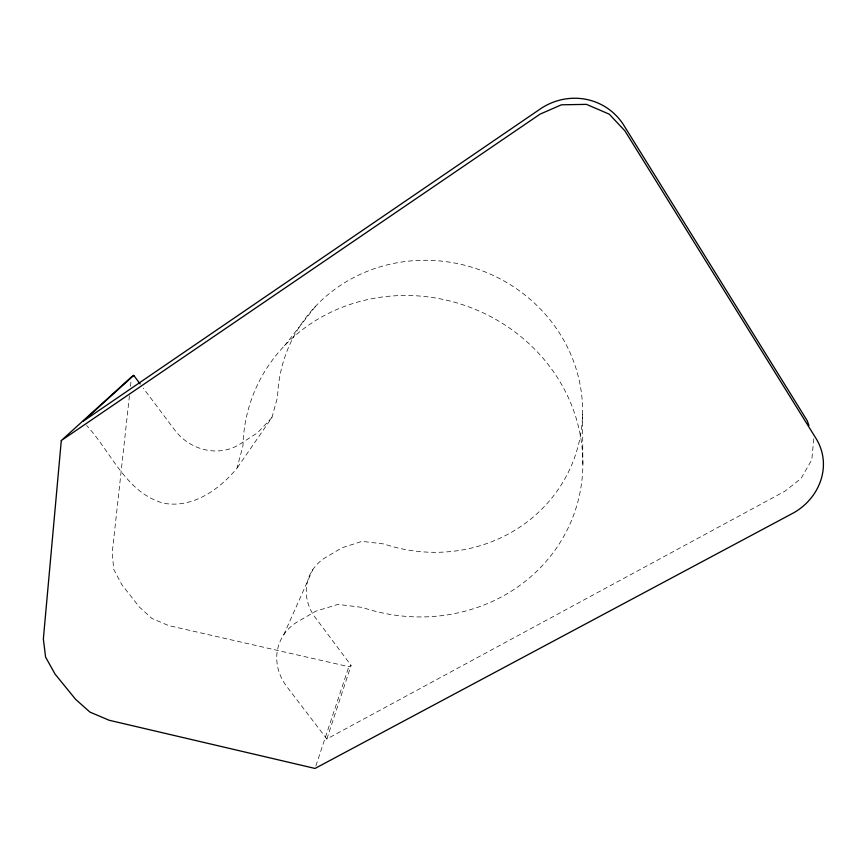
<?xml version="1.0" encoding="UTF-8"?>
<svg xmlns="http://www.w3.org/2000/svg" width="867" height="867" viewBox="0 0 867 867"><rect width="100%" height="100%" fill="white"/><g stroke="black" fill="none" stroke-linecap="round" stroke-linejoin="round"><path stroke-width="0.65" stroke-dasharray="4.33 3.25" d="M813.734 438.789L811.848 459.683L801.086 478.432L784.917 491.221L326.859 738.977L287.02 686.902A54.025 46.981 20.4 0 1 296.319 622.506L315.761 611.224L338 604.397L362.233 607.409A171.167 159.463 18.9 0 0 579.189 496.347A171.167 159.463 18.9 0 0 432.438 297.5A171.167 159.463 18.9 0 0 242.977 445.811L236.94 468.31C219.297 489.584 192.745 508.474 163.744 503.261C125.899 492.944 111.182 451.826 86.57 425.459M129.443 395.775L112.168 553.254L113.794 569.478L121.792 584.607L139.435 607.095L151.866 618.431L168.675 625.584L348.837 666.69L351.092 665.433L315.36 617.651A48.747 43.383 20.3 0 1 324.28 558.283L341.934 547.792L362.07 541.366L383.94 543.967A153.34 145.19 18.4 0 0 579.091 442.105A153.34 145.19 18.4 0 0 448.748 262.04A153.34 145.19 18.4 0 0 277.581 397.032L271.935 417.547L236.94 468.31M130.473 386.346L131.058 380.971M326.859 738.977L351.092 665.433M315.881 765.897L348.837 666.69M283.715 634.807L312.77 569.684M284.452 345.781L315.707 306.105M271.935 417.547L257.597 432.752L239.975 444.099A48.725 44.347 38.4 0 1 174.581 429.88L143.348 388.21M582.57 414.361L582.852 466.825"/><path stroke-width="1.3" d="M61.297 440.544L43.35 638.957L45.583 657.078L55.033 674.06L75.592 699.322L89.951 712.1L109.199 720.271L315.035 768.444L793.446 512.928C819.239 498.503 832.147 466.576 816.866 439.829L624.879 130.83L609.263 114.173L586.471 104.376L561.437 104.799L540.054 114.141L61.297 440.544L131.502 376.928L133.746 375.389L140.151 383.94M133.746 375.389L83.275 421.167L541.777 107.941C569.077 90.645 604.613 96.811 622.939 123.883L807.188 420.636L808.933 425.469"/></g></svg>
